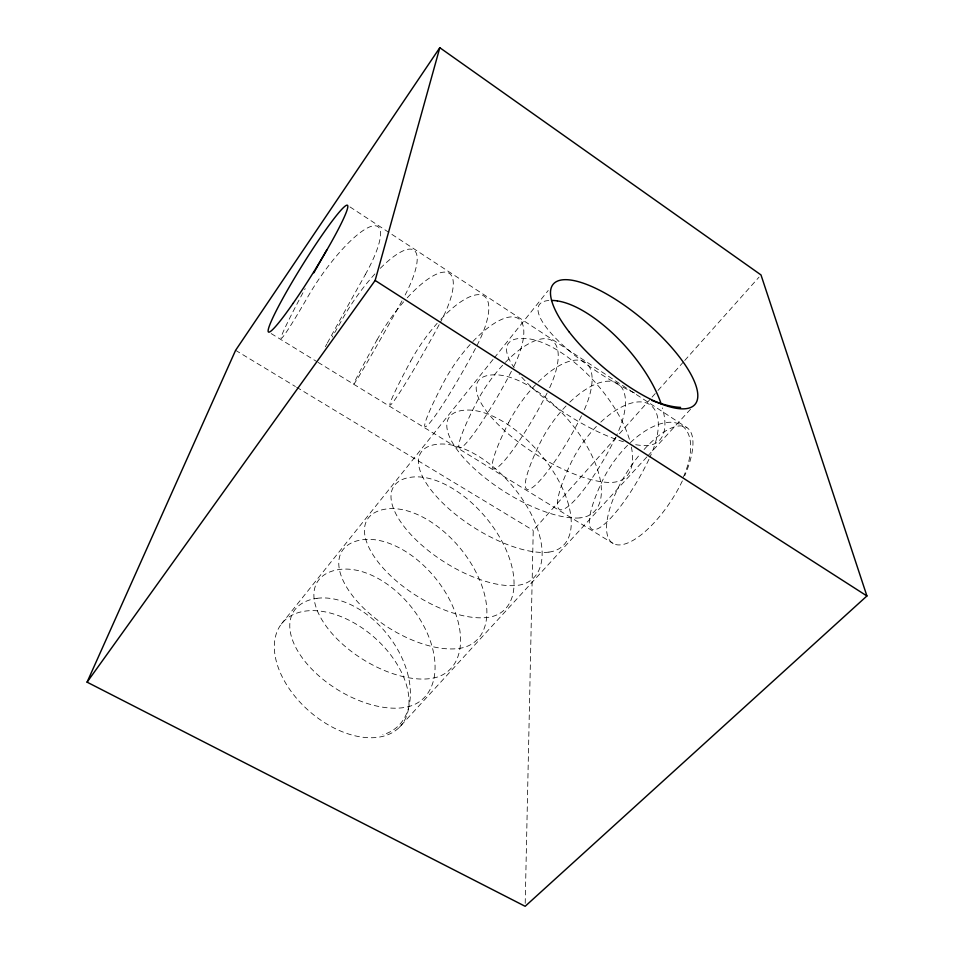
<?xml version="1.0" encoding="UTF-8"?>
<svg xmlns="http://www.w3.org/2000/svg" width="954" height="954" viewBox="0 0 954 954"><rect width="100%" height="100%" fill="white"/><g stroke="black" fill="none" stroke-linecap="round" stroke-linejoin="round"><path stroke-width="0.72" stroke-dasharray="4.77 3.58" d="M525.213 903.331L533.238 530.412L618.407 434.881M281.406 623.988L493.373 359.038M494.303 357.881L548.216 290.481M619.396 433.772L651.081 398.223M652.071 397.114L657.02 391.569M658.01 390.448L683.756 361.578M684.745 360.457L759.014 277.149M399.237 727.437A78.466 49.191 41.2 0 0 343.166 617.5A78.466 49.191 41.2 0 0 282.611 677.614A78.466 49.191 41.2 0 0 399.237 727.437L647.265 456.489M647.838 455.881L691.113 408.598M235.59 350.321L295.37 386.489M296.646 387.264L533.238 530.412M271.186 333.578L316.776 361.566M318.04 362.341L613.124 543.494M349.987 206.935L686.928 427.666A68.688 26.307 -57.3 0 1 684.722 475.712M644.093 449.501A68.688 26.307 -57.3 0 1 686.904 427.642M682.36 480.899A68.688 26.307 -57.3 0 1 612.492 543.112A68.688 26.307 -57.3 0 1 640.683 453.412M401.992 300.892A72.409 1.443 -60.7 0 1 356.51 380.241A72.409 1.443 -60.7 0 1 377.021 339.862M380.3 268.312A72.671 20.344 -55 0 1 414.942 251.069A72.671 20.344 -55 0 1 405.128 295.013M374.946 273.917A72.671 20.344 -55 0 0 342.808 318.374A73.041 0.871 -60.8 0 1 332.147 337.108M365.251 274.657A73.303 18.329 -55.1 0 0 370.164 226.73A73.303 18.329 -55.1 0 0 307.999 296.527A73.673 3.267 -60.9 0 1 281.06 338.3A73.673 3.267 -60.9 0 1 305.185 288.645M325.362 346.755A73.041 0.871 -60.8 0 1 326.828 344.036M327.341 343.082A73.041 0.871 -60.8 0 1 365.275 274.68M407.251 297.803A72.063 22.288 -54.9 0 1 449.68 273.631A72.063 22.288 -54.9 0 1 440.188 322.726M377.057 339.874A72.063 22.288 -54.9 0 1 403.637 301.846M440.796 319.351A71.467 24.16 -54.8 0 1 484.537 296.444A71.467 24.16 -54.8 0 1 476.666 346.123M410.757 361.029A71.467 24.16 -54.8 0 1 437.159 323.323M439.15 324.706A71.8 3.685 -60.7 0 1 392.738 402.54A71.8 3.685 -60.7 0 1 410.733 361.017M472.886 341.508A70.882 25.961 -54.6 0 1 518.356 318.576A70.882 25.961 -54.6 0 1 513.169 367.827M470.155 344.466A70.882 25.961 -54.6 0 0 443.92 381.85A71.192 5.855 -60.6 0 0 428.441 424.363A71.192 5.855 -60.6 0 0 476.01 347.447M505.381 362.365A70.298 27.714 -54.5 0 1 552.283 340.793A70.298 27.714 -54.5 0 1 547.751 391.712M502.627 365.275A70.298 27.714 -54.5 0 0 476.571 402.349A70.596 7.942 -60.5 0 0 463.465 445.923A70.596 7.942 -60.5 0 0 511.881 370.438M569.788 402.206A69.165 31.017 -54.2 0 1 618.275 384.009A69.165 31.017 -54.2 0 1 616.415 435.763M566.056 405.927A69.165 31.017 -54.2 0 0 540.346 442.394A69.439 11.937 -60.4 0 0 531.772 487.983A69.439 11.937 -60.4 0 0 581.773 415.24M508.709 422.527A69.725 29.395 -54.4 0 1 574.368 360.242A69.725 29.395 -54.4 0 1 582.381 413.929M547.119 393.036A70.012 9.969 -60.4 0 1 497.905 467.126A70.012 9.969 -60.4 0 1 508.685 422.503M615.831 437.075A68.879 13.821 -60.3 0 1 565.09 508.482A68.879 13.821 -60.3 0 1 571.47 461.927A68.616 32.591 -54.1 0 1 597.049 425.782M600.793 422.121A68.616 32.591 -54.1 0 1 650.366 405.021A68.616 32.591 -54.1 0 1 649.889 457.24M630.379 442.608A68.08 34.105 -53.9 0 1 681.669 425.496A68.08 34.105 -53.9 0 1 682.802 478.348M627.565 445.339A68.08 34.105 -53.9 0 0 602.189 481.21A68.318 15.658 -60.3 0 0 597.86 528.659A68.318 15.658 -60.3 0 0 649.316 458.54M631.381 447.056A89.008 39.829 48.9 0 1 612.385 482.366A88.257 30.528 32.4 0 1 502.257 428.489A88.257 30.528 32.4 0 1 497.535 374.886A87.458 41.809 49.1 0 1 586.627 445.637A87.458 41.809 49.1 0 1 580.092 517.855M629.401 439.305A89.008 39.829 48.9 0 0 526.894 338.563A89.879 28.083 32.4 0 0 514.182 367.743M635.71 444.695A89.879 28.083 32.4 0 0 645.846 445.59A90.618 37.683 48.7 0 0 662.386 407.859M623.487 441.762A89.879 28.083 32.4 0 1 519.155 374.195M548.944 552.104A85.967 43.622 49.4 0 0 557.518 478.646A85.967 43.622 49.4 0 0 469.118 410.053A86.707 32.782 32.3 0 0 471.228 465.731A86.707 32.782 32.3 0 0 580.068 517.891M634.613 393.048A91.548 25.436 32.4 0 1 551.829 334.091A91.548 25.436 32.4 0 1 551.519 300.427M548.908 552.127A85.216 34.869 32.3 0 1 441.32 501.625A85.216 34.869 32.3 0 1 441.69 444.004A84.524 45.291 49.7 0 1 529.339 510.605A84.524 45.291 49.7 0 1 518.857 585.16A83.773 36.801 32.2 0 1 412.462 536.255A83.773 36.801 32.2 0 1 415.121 476.869A83.141 46.818 50 0 1 502.066 541.538A83.141 46.818 50 0 1 489.807 617.095A82.378 38.589 32.1 0 1 384.617 569.693A82.378 38.589 32.1 0 1 389.411 508.685A81.794 48.225 50.3 0 1 475.641 571.518A81.794 48.225 50.3 0 1 461.712 647.969A81.03 40.247 32 0 1 357.714 601.974A81.03 40.247 32 0 1 364.511 539.499A80.494 49.513 50.7 0 1 450.026 600.567A80.494 49.513 50.7 0 1 434.559 677.829A79.731 41.761 31.9 0 1 331.718 633.182A79.731 41.761 31.9 0 1 340.387 569.359A79.254 50.681 51.2 0 1 425.198 628.746A79.254 50.681 51.2 0 1 408.276 706.711A78.466 43.18 31.7 0 1 306.58 663.364A78.466 43.18 31.7 0 1 316.99 598.313M316.966 598.337A78.037 51.766 51.7 0 1 401.097 656.09A78.037 51.766 51.7 0 1 382.828 734.687"/><path stroke-width="1.43" d="M87.076 682.158L375.149 280.452L439.806 47.7L760.994 274.931L866.924 595.964L525.153 906.3L87.076 682.158L235.59 350.321L439.806 47.7M375.149 280.452L866.924 595.964M313.866 272.808A73.673 3.267 -60.9 0 1 315.058 270.686M315.643 269.612A73.673 3.267 -60.9 0 1 326.793 249.984M557.315 300.915A90.618 37.683 48.7 0 1 661.182 403.959M680.607 407.382A91.548 25.436 32.4 0 1 651.701 400.394M551.519 300.427A91.548 25.436 32.4 0 1 557.339 300.88M569.192 331.98A92.932 31.017 40.3 0 0 694.13 405.307A92.932 31.017 40.3 0 0 609.153 295.49A92.932 31.017 40.3 0 0 569.192 331.98M293.105 303.348A74.627 6.583 -58.1 0 0 347.494 205.313A74.627 6.583 -58.1 0 0 283.457 297.254A74.627 6.583 -58.1 0 0 293.105 303.348"/></g></svg>
